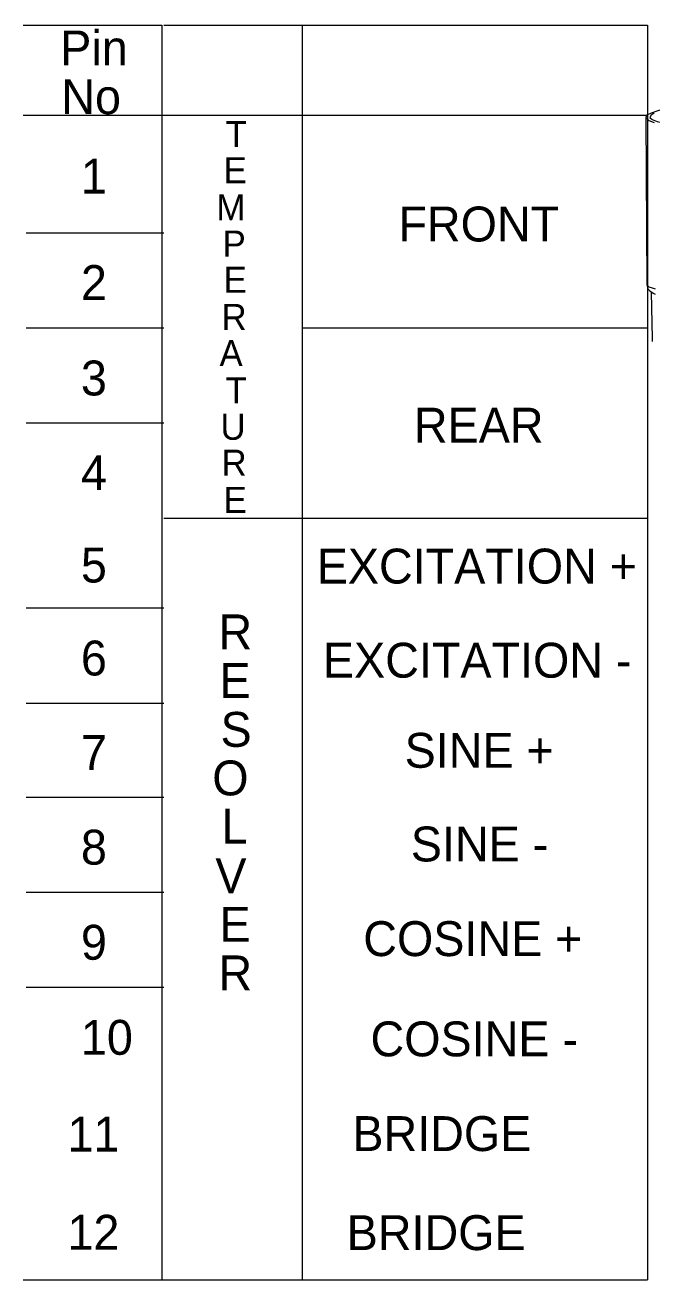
# Model space of a CAD drawing. Header units: inches. Extents: x 34 to 1574, y 72 to 573.
# Drawn here: x 1435.9 to 1478.6, y 259.3 to 344.8 of the extents above; entities that cross this region are included whole.
import ezdxf

# ---------------------------------------------------------------- set-up
doc = ezdxf.new("R2010")
doc.units = ezdxf.units.IN
doc.header["$MEASUREMENT"] = 0
doc.layers.add('PDF_Geometry', color=7, linetype='Continuous')
doc.layers.add('PDF_Text', color=7, linetype='Continuous')
doc.styles.add('PDF Century Gothic', font='GOTHIC.TTF')

msp = doc.modelspace()

# ---------------------------------------------------------------- linework, layer by layer
at = {"color": 7, "lineweight": 5}
for p, q in [((1454.823, 324.182), (1478.355, 324.182)), ((1454.823, 311.218), (1478.355, 311.218))]:
    msp.add_line(p, q, dxfattribs=at)
at = {"layer": 'PDF_Geometry', "lineweight": 5}
for points in [[(1435.806, 344.825), (1445.247, 344.825), (1445.247, 338.695), (1445.247, 330.664), (1445.247, 324.182), (1445.247, 317.7), (1445.247, 311.218), (1445.247, 305.088), (1445.247, 298.606), (1445.247, 292.195), (1445.247, 285.713), (1445.247, 279.231), (1445.247, 272.749), (1445.247, 266.056), (1445.247, 259.292)], [(1445.382, 344.825), (1454.823, 344.825), (1454.823, 338.695), (1454.823, 330.664), (1454.823, 324.182), (1454.823, 317.7), (1454.823, 311.218), (1454.823, 305.088), (1454.823, 298.606), (1454.823, 292.195), (1454.823, 285.713), (1454.823, 279.231), (1454.823, 272.749), (1454.823, 266.056), (1454.823, 259.292)], [(1454.823, 344.825), (1478.355, 344.825), (1478.355, 338.695), (1478.355, 330.664), (1478.355, 324.182), (1478.355, 317.7), (1478.355, 311.218), (1478.355, 305.088), (1478.355, 298.606), (1478.355, 292.195), (1478.355, 285.713), (1478.355, 279.231), (1478.355, 272.749), (1478.355, 266.056), (1478.355, 259.292)], [(1481.053, 339.45), (1480.841, 339.591), (1480.63, 339.591), (1480.841, 339.45), (1480.278, 339.309), (1479.362, 339.098), (1478.587, 338.816), (1478.305, 338.675), (1478.234, 338.534), (1478.446, 338.323), (1478.798, 338.182)], [(1478.798, 338.816), (1478.587, 338.675), (1478.516, 338.534), (1478.657, 338.393), (1479.009, 338.253), (1481.264, 337.759), (1483.518, 337.266), (1484.012, 337.196), (1484.575, 337.196), (1485.209, 337.196), (1485.632, 337.266), (1486.548, 337.478), (1487.253, 337.759), (1487.534, 337.9), (1487.605, 338.041), (1487.394, 338.182), (1487.112, 338.253), (1487.041, 338.182), (1487.041, 338.041), (1487.041, 337.9), (1487.041, 337.83), (1487.041, 337.689), (1486.971, 337.689)], [(1435.806, 338.695), (1454.823, 338.695), (1478.355, 338.695)], [(1478.234, 338.534), (1478.305, 327.191), (1478.305, 327.121), (1478.375, 326.839), (1478.516, 326.698), (1478.727, 326.557), (1478.868, 326.486)], [(1436.011, 330.664), (1445.382, 330.664)], [(1478.305, 327.191), (1478.305, 327.121), (1478.375, 327.05), (1478.446, 326.98), (1478.657, 326.909), (1478.868, 326.839)], [(1478.587, 326.627), (1478.657, 323.457), (1478.657, 323.246)], [(1436.011, 324.182), (1445.382, 324.182)], [(1436.011, 317.7), (1445.382, 317.7)], [(1445.382, 311.218), (1454.823, 311.218)], [(1436.011, 305.088), (1445.382, 305.088)], [(1436.011, 298.606), (1445.382, 298.606)], [(1436.011, 292.195), (1445.382, 292.195)], [(1436.011, 285.713), (1445.382, 285.713)], [(1436.011, 279.231), (1445.382, 279.231)], [(1435.806, 259.277), (1454.823, 259.277), (1478.355, 259.277)]]:
    msp.add_lwpolyline(points, dxfattribs=at)

# ---------------------------------------------------------------- texts
at = {"layer": 'PDF_Text', "lineweight": 5, "attachment_point": 7, "style": 'PDF Century Gothic'}
for s, insert, char_height in [('Pin', (1438.336, 342.077), 2.3783), ('No', (1438.407, 338.721), 2.3783), ('T', (1449.609, 336.511), 1.771), ('1', (1439.745, 333.341), 2.378), ('E', (1449.468, 334.045), 1.771), ('M', (1448.975, 331.509), 1.771), ('FRONT', (1461.375, 330.04), 2.3783), ('P', (1449.398, 329.043), 1.771), ('2', (1439.745, 326.084), 2.378), ('E', (1449.468, 326.577), 1.771), ('R', (1449.327, 324.041), 1.771), ('A', (1449.186, 321.575), 1.771), ('3', (1439.745, 319.542), 2.378), ('T', (1449.609, 319.038), 1.771), ('U', (1449.257, 316.528), 1.771), ('REAR', (1462.432, 316.361), 2.3783), ('R', (1449.327, 314.106), 1.771), ('4', (1439.745, 313.12), 2.378), ('E', (1449.468, 311.57), 1.771), ('5', (1439.745, 306.79), 2.378), ('EXCITATION +', (1455.809, 306.719), 2.37831), ('R', (1449.116, 302.27), 2.378), ('6', (1439.745, 300.449), 2.378), ('EXCITATION -', (1456.232, 300.301), 2.37831), ('E', (1449.186, 298.958), 2.378), ('S', (1449.257, 295.587), 2.378), ('7', (1439.745, 294.037), 2.378), ('SINE +', (1461.798, 294.159), 2.3783), ('O', (1448.693, 292.276), 2.378), ('L', (1449.327, 289.024), 2.378), ('SINE -', (1462.221, 287.772), 2.3783), ('8', (1439.745, 287.555), 2.378), ('V', (1448.905, 285.642), 2.378), ('E', (1449.186, 282.331), 2.378), ('9', (1439.745, 281.073), 2.378), ('COSINE +', (1458.98, 281.319), 2.3783), ('R', (1449.116, 279.02), 2.378), ('10', (1439.745, 274.591), 2.3783), ('COSINE -', (1459.473, 274.484), 2.3783), ('11', (1438.829, 268.028), 2.3783), ('BRIDGE  ', (1458.237, 268.028), 2.3783), ('12', (1438.829, 261.335), 2.3783), ('BRIDGE  ', (1457.85, 261.275), 2.3783)]:
    msp.add_mtext(s, dxfattribs=dict(at, insert=insert, char_height=char_height))

doc.saveas('drawing.dxf')
